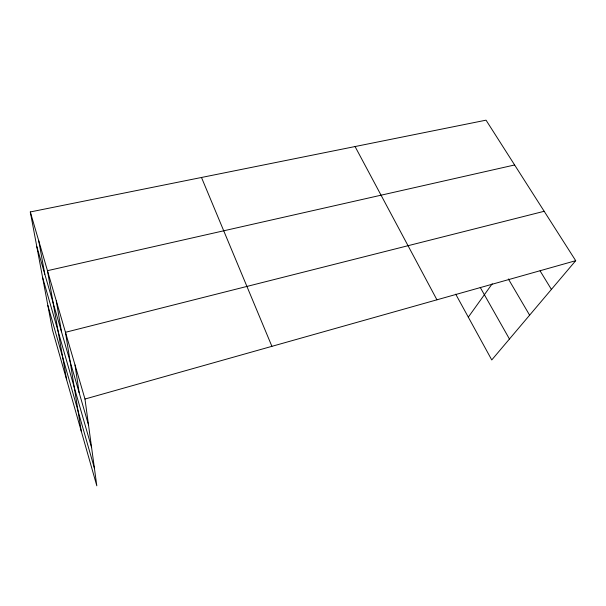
<?xml version="1.0" encoding="UTF-8"?>
<svg xmlns="http://www.w3.org/2000/svg" width="606" height="606" viewBox="0 0 606 606"><rect width="100%" height="100%" fill="white"/><g stroke="black" fill="none" stroke-linecap="round" stroke-linejoin="round"><path stroke-width="0.91" d="M468.309 317.15L492.231 283.767M30.3 211.948L84.976 399.036L96.816 485.83L52.457 329.959L30.3 211.948L486.042 120.17L575.7 260.686L491.761 359.941L455.72 294.175M84.976 399.036L575.7 260.686M544.18 211.289L65.471 332.3L81.257 431.154M514.63 164.968L47.465 270.685L66.63 379.765M540.082 270.874L551.407 289.41M508.343 278.934L529.621 315.173M480.217 287.373L509.449 339.027M355.071 146.546L436.934 299.811M201.487 177.475L271.905 346.337M36.807 246.612L88.521 424.995M42.579 277.336L91.612 447.675M47.866 305.492L94.407 468.203M38.716 240.749L44.821 274.245M56.297 300.894L61.486 331.755M75.03 364.994L79.166 392.733"/></g></svg>
